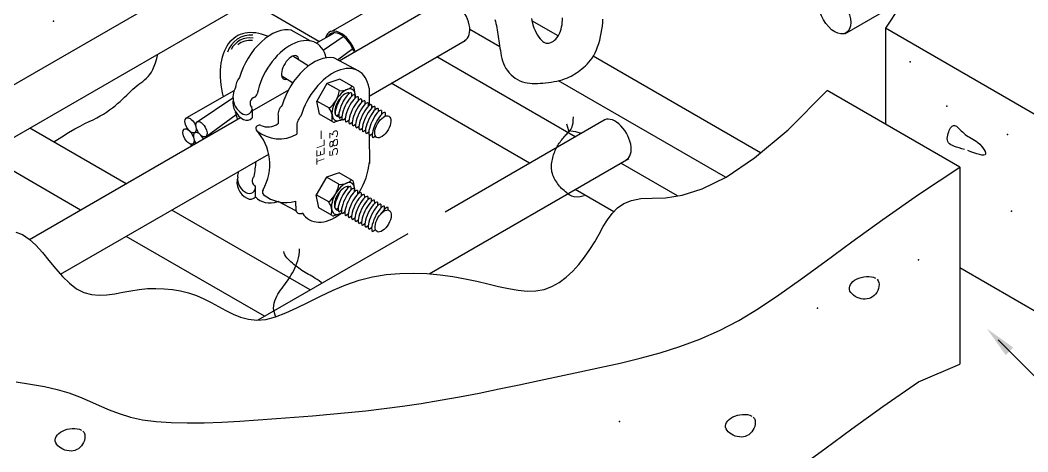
# Model space of a CAD drawing. Header units: millimetres. Extents: x -6665.9 to -6650.8, y -4500.6 to -4489.7.
# Drawn here: x -6662.29 to -6655.99, y -4496.86 to -4494.16 of the extents above; entities that cross this region are included whole.
import ezdxf
from ezdxf.enums import TextEntityAlignment as Align

# ---------------------------------------------------------------- set-up
doc = ezdxf.new("R2010")
doc.units = ezdxf.units.MM
doc.header["$LTSCALE"] = 10
doc.layers.add('Termotécnica', color=7, linetype='Continuous')
doc.styles.add('140CL', font='romans.shx', dxfattribs={"height": 3.5})

msp = doc.modelspace()

# ---------------------------------------------------------------- linework, layer by layer
at = {"layer": 'Termotécnica', "color": 1}
for p, q in [((-6662.5912, -4494.718), (-6660.502, -4493.5118)), ((-6662.7092, -4495.115), (-6660.37, -4493.7645)), ((-6660.3009, -4494.2092), (-6659.5243, -4493.7609)), ((-6660.4189, -4494.2946), (-6660.8535, -4494.0436)), ((-6660.2931, -4494.4145), (-6659.6383, -4494.0364)), ((-6657.1344, -4494.246), (-6656.738, -4494.0171)), ((-6660.3377, -4494.2305), (-6660.3009, -4494.2092)), ((-6660.1053, -4494.635), (-6659.5063, -4494.2891)), ((-6658.8187, -4494.8895), (-6659.6825, -4494.3908)), ((-6659.1035, -4495.054), (-6659.9673, -4494.5553)), ((-6660.8364, -4494.7281), (-6660.6068, -4494.5956)), ((-6662.2263, -4495.5306), (-6660.9079, -4494.7694)), ((-6659.6303, -4495.3581), (-6658.6362, -4494.7842)), ((-6661.6229, -4495.1822), (-6662.2242, -4494.835)), ((-6661.9077, -4495.3467), (-6662.5091, -4494.9995)), ((-6662.0325, -4495.7476), (-6660.7326, -4494.9971)), ((-6659.73, -4495.7446), (-6658.4832, -4495.0247)), ((-6658.1801, -4495.2582), (-6658.5338, -4495.054)), ((-6658.5774, -4495.3578), (-6658.8187, -4495.2185)), ((-6660.4742, -4495.8454), (-6661.338, -4495.3467)), ((-6660.7591, -4496.0098), (-6661.6229, -4495.5111)), ((-6660.7991, -4496.0329), (-6659.8623, -4495.4921))]:
    msp.add_line(p, q, dxfattribs=at)
at = {"layer": 'Termotécnica', "color": 2}
for p, q in [((-6658.9241, -4494.2599), (-6659.0886, -4494.1649)), ((-6660.4364, -4494.3047), (-6660.3267, -4494.2414)), ((-6659.2891, -4494.3276), (-6659.4762, -4494.2195)), ((-6655.8967, -4494.7787), (-6656.8797, -4494.2112)), ((-6656.8797, -4494.2112), (-6656.8797, -4494.8112)), ((-6660.3922, -4494.3489), (-6660.2667, -4494.2633)), ((-6660.303, -4494.4093), (-6660.2068, -4494.339)), ((-6660.4853, -4494.4456), (-6660.5812, -4494.3853)), ((-6657.6602, -4494.9896), (-6658.705, -4494.3864)), ((-6660.5835, -4494.5532), (-6660.6511, -4494.5106)), ((-6660.3684, -4494.5565), (-6660.4318, -4494.6663)), ((-6660.2891, -4494.529), (-6660.3684, -4494.5565)), ((-6660.2909, -4494.6013), (-6660.3684, -4494.5565)), ((-6660.2057, -4494.5772), (-6660.2891, -4494.529)), ((-6657.8783, -4495.1421), (-6658.9229, -4494.539)), ((-6661.243, -4494.7691), (-6660.9481, -4494.6002)), ((-6660.237, -4494.6154), (-6660.237, -4494.6257)), ((-6660.2163, -4494.6162), (-6660.2161, -4494.6378)), ((-6660.1884, -4494.6441), (-6660.1996, -4494.5858)), ((-6660.1954, -4494.6283), (-6660.1952, -4494.6498)), ((-6656.4163, -4495.0787), (-6657.2443, -4494.6007)), ((-6661.1799, -4494.7967), (-6660.9558, -4494.6463)), ((-6660.3536, -4494.7112), (-6660.4318, -4494.6663)), ((-6660.416, -4494.7487), (-6660.4318, -4494.6663)), ((-6660.1745, -4494.6403), (-6660.1743, -4494.6619)), ((-6660.1523, -4494.6535), (-6660.1521, -4494.6751)), ((-6660.1317, -4494.6649), (-6660.1315, -4494.6865)), ((-6660.1107, -4494.677), (-6660.1105, -4494.6986)), ((-6660.0897, -4494.689), (-6660.0895, -4494.7106)), ((-6661.1238, -4494.888), (-6660.935, -4494.7505)), ((-6660.3326, -4494.7969), (-6660.416, -4494.7487)), ((-6660.3089, -4494.7591), (-6660.2952, -4494.7486)), ((-6660.0692, -4494.7008), (-6660.069, -4494.7223)), ((-6660.0486, -4494.7127), (-6660.0484, -4494.7342)), ((-6660.0281, -4494.7249), (-6660.028, -4494.7465)), ((-6660.0061, -4494.7386), (-6660.006, -4494.7602)), ((-6660.273, -4494.7809), (-6660.3221, -4494.7979)), ((-6660.2893, -4494.7722), (-6660.2743, -4494.7607)), ((-6660.2684, -4494.7842), (-6660.2534, -4494.7727)), ((-6660.2476, -4494.7963), (-6660.2339, -4494.7858)), ((-6660.2253, -4494.8094), (-6660.2117, -4494.799)), ((-6660.2047, -4494.8209), (-6660.1911, -4494.8105)), ((-6660.1837, -4494.8329), (-6660.1701, -4494.8225)), ((-6660.1628, -4494.845), (-6660.1491, -4494.8345)), ((-6660.1422, -4494.8567), (-6660.1286, -4494.8463)), ((-6660.1217, -4494.8686), (-6660.108, -4494.8582)), ((-6660.1012, -4494.8809), (-6660.0875, -4494.8705)), ((-6660.0792, -4494.8946), (-6660.0656, -4494.8841)), ((-6660.2927, -4495.1138), (-6660.372, -4495.1413)), ((-6660.2093, -4495.162), (-6660.2927, -4495.1138)), ((-6656.4163, -4495.0787), (-6656.4163, -4496.3078)), ((-6660.372, -4495.1413), (-6660.4354, -4495.2511)), ((-6660.2945, -4495.1861), (-6660.372, -4495.1413)), ((-6660.1919, -4495.2289), (-6660.2032, -4495.1706)), ((-6660.3572, -4495.296), (-6660.4354, -4495.2511)), ((-6660.4196, -4495.3335), (-6660.4354, -4495.2511)), ((-6660.2406, -4495.2002), (-6660.2405, -4495.2105)), ((-6660.2406, -4495.2002), (-6660.2405, -4495.2105)), ((-6660.2198, -4495.201), (-6660.2197, -4495.2226)), ((-6660.199, -4495.2131), (-6660.1988, -4495.2346)), ((-6660.1781, -4495.2251), (-6660.1779, -4495.2467)), ((-6660.1559, -4495.2383), (-6660.1557, -4495.2599)), ((-6660.1352, -4495.2497), (-6660.1351, -4495.2713)), ((-6660.1143, -4495.2618), (-6660.1141, -4495.2833)), ((-6660.0933, -4495.2738), (-6660.0931, -4495.2954)), ((-6660.0728, -4495.2856), (-6660.0726, -4495.3071)), ((-6660.0522, -4495.2975), (-6660.052, -4495.319)), ((-6660.0317, -4495.3097), (-6660.0315, -4495.3313)), ((-6660.0109, -4495.3228), (-6660.0107, -4495.3444)), ((-6660.3361, -4495.3817), (-6660.4196, -4495.3335)), ((-6660.2765, -4495.3657), (-6660.3256, -4495.3827)), ((-6660.3124, -4495.3439), (-6660.2987, -4495.3334)), ((-6660.3124, -4495.3439), (-6660.2987, -4495.3334)), ((-6660.2929, -4495.357), (-6660.2779, -4495.3455)), ((-6660.272, -4495.369), (-6660.257, -4495.3575)), ((-6660.2511, -4495.3811), (-6660.2375, -4495.3706)), ((-6660.2289, -4495.3942), (-6660.2153, -4495.3838)), ((-6659.9875, -4495.3305), (-6659.9888, -4495.3463)), ((-6660.2083, -4495.4057), (-6660.1947, -4495.3953)), ((-6660.1873, -4495.4177), (-6660.1737, -4495.4073)), ((-6660.1663, -4495.4298), (-6660.1527, -4495.4193)), ((-6660.1458, -4495.4415), (-6660.1322, -4495.4311)), ((-6660.1252, -4495.4534), (-6660.1116, -4495.443)), ((-6660.1048, -4495.4657), (-6660.0911, -4495.4552)), ((-6660.0835, -4495.4804), (-6660.0658, -4495.4671)), ((-6655.8967, -4496.0078), (-6656.4163, -4495.7078)), ((-6655.5577, -4496.7758), (-6656.1756, -4496.1579))]:
    msp.add_line(p, q, dxfattribs=at)
at = {"layer": 'Termotécnica', "color": 3}
for p, q in [((-6660.474, -4494.2912), (-6660.5927, -4494.2228)), ((-6660.1651, -4494.4814), (-6660.3263, -4494.3971)), ((-6660.1053, -4494.5854), (-6660.1053, -4494.6943)), ((-6660.8364, -4494.7169), (-6660.8362, -4494.7717)), ((-6660.6744, -4494.7561), (-6660.6744, -4494.808)), ((-6660.2539, -4494.7743), (-6660.2567, -4494.7753)), ((-6660.557, -4494.8242), (-6660.557, -4494.8725)), ((-6660.1049, -4494.8784), (-6660.1036, -4495.0552)), ((-6660.8144, -4495.2632), (-6660.8144, -4495.2046)), ((-6660.5623, -4495.3523), (-6660.6736, -4495.2941)), ((-6660.5649, -4495.2905), (-6660.5623, -4495.3523)), ((-6660.2575, -4495.3591), (-6660.2603, -4495.3601))]:
    msp.add_line(p, q, dxfattribs=at)
at = {"layer": 'Termotécnica', "color": 2}
for points in [[(-6655.9614, -4493.4861), (-6656.0229, -4493.5582), (-6656.0949, -4493.62), (-6656.1783, -4493.6706), (-6656.2712, -4493.715), (-6656.3709, -4493.7596), (-6656.4749, -4493.8108), (-6656.5804, -4493.8751), (-6656.6848, -4493.959), (-6656.7854, -4494.0689), (-6656.8797, -4494.2112)], [(-6662.0747, -4494.9213), (-6662.0257, -4494.8889), (-6661.9824, -4494.8621), (-6661.9442, -4494.8402), (-6661.9105, -4494.8222), (-6661.8805, -4494.8072), (-6661.8537, -4494.7943), (-6661.8292, -4494.7826), (-6661.8066, -4494.7713), (-6661.7851, -4494.7595), (-6661.7647, -4494.7473), (-6661.7452, -4494.7346), (-6661.7268, -4494.7216), (-6661.7092, -4494.7084), (-6661.6924, -4494.6951), (-6661.6764, -4494.6816), (-6661.6611, -4494.6682), (-6661.6465, -4494.6549), (-6661.6325, -4494.6417), (-6661.619, -4494.6288), (-6661.6059, -4494.6163), (-6661.5931, -4494.6042), (-6661.5806, -4494.5926), (-6661.5683, -4494.5816), (-6661.556, -4494.5712), (-6661.5438, -4494.5616), (-6661.5316, -4494.5524), (-6661.5196, -4494.5432), (-6661.5079, -4494.5337), (-6661.4965, -4494.5235), (-6661.4855, -4494.5122), (-6661.4751, -4494.4995), (-6661.4652, -4494.485), (-6661.4559, -4494.4684), (-6661.4474, -4494.4491), (-6661.4394, -4494.427), (-6661.4321, -4494.4014), (-6661.4259, -4494.3741)], [(-6662.3123, -4495.4847), (-6662.2705, -4495.5), (-6662.229, -4495.5281), (-6662.1877, -4495.5666), (-6662.1464, -4495.6124), (-6662.1049, -4495.6623), (-6662.063, -4495.713), (-6662.0204, -4495.7613), (-6661.977, -4495.804), (-6661.9326, -4495.8379), (-6661.887, -4495.8605), (-6661.8402, -4495.873), (-6661.7924, -4495.8772), (-6661.7437, -4495.8751), (-6661.6941, -4495.8687), (-6661.6438, -4495.8598), (-6661.5929, -4495.8503), (-6661.5414, -4495.8423), (-6661.4896, -4495.8373), (-6661.4376, -4495.8357), (-6661.3857, -4495.8376), (-6661.3342, -4495.8429), (-6661.2833, -4495.8518), (-6661.2333, -4495.8642), (-6661.1844, -4495.8803), (-6661.1369, -4495.9001), (-6661.091, -4495.9233), (-6661.0459, -4495.9484), (-6661.0009, -4495.9733), (-6660.9552, -4495.9962), (-6660.9081, -4496.0152), (-6660.8588, -4496.0283), (-6660.8064, -4496.0335), (-6660.7502, -4496.029), (-6660.6896, -4496.0136), (-6660.6248, -4495.989), (-6660.5562, -4495.9575), (-6660.484, -4495.9218), (-6660.4088, -4495.8842), (-6660.3308, -4495.8471), (-6660.2503, -4495.8131), (-6660.1679, -4495.7845), (-6660.0838, -4495.7634), (-6659.9988, -4495.7494), (-6659.9134, -4495.7419), (-6659.8284, -4495.7401), (-6659.7444, -4495.7433), (-6659.6622, -4495.7508), (-6659.5823, -4495.7618), (-6659.5055, -4495.7757), (-6659.4324, -4495.7915), (-6659.3628, -4495.8079), (-6659.2967, -4495.8237), (-6659.2338, -4495.8373), (-6659.1741, -4495.8474), (-6659.1173, -4495.8525), (-6659.0634, -4495.8513), (-6659.0121, -4495.8423), (-6658.9634, -4495.8246), (-6658.9172, -4495.7989), (-6658.8736, -4495.7665), (-6658.8326, -4495.7284), (-6658.7944, -4495.686), (-6658.759, -4495.6404), (-6658.7263, -4495.5929), (-6658.6965, -4495.5445), (-6658.6693, -4495.4966), (-6658.6432, -4495.4503), (-6658.6164, -4495.4069), (-6658.587, -4495.3675), (-6658.5533, -4495.3335), (-6658.5134, -4495.306), (-6658.4654, -4495.2863), (-6658.4076, -4495.2756), (-6658.3378, -4495.273), (-6658.2531, -4495.2694), (-6658.1501, -4495.2537), (-6658.0255, -4495.2145), (-6657.8759, -4495.1409), (-6657.698, -4495.0215), (-6657.4886, -4494.8451), (-6657.2443, -4494.6007)], [(-6662.3089, -4496.4193), (-6662.22, -4496.4334), (-6662.1339, -4496.4487), (-6662.0536, -4496.4667), (-6661.9809, -4496.4884), (-6661.9144, -4496.5132), (-6661.8519, -4496.5398), (-6661.7912, -4496.5669), (-6661.7299, -4496.5933), (-6661.6659, -4496.6177), (-6661.5967, -4496.6389), (-6661.5203, -4496.6558), (-6661.4349, -4496.6672), (-6661.3413, -4496.6737), (-6661.2409, -4496.676), (-6661.135, -4496.6747), (-6661.0251, -4496.6705), (-6660.9124, -4496.6643), (-6660.7984, -4496.6566), (-6660.6845, -4496.6482), (-6660.5717, -4496.6396), (-6660.4598, -4496.6308), (-6660.3483, -4496.6213), (-6660.2368, -4496.6108), (-6660.1248, -4496.5992), (-6660.0117, -4496.586), (-6659.8972, -4496.5709), (-6659.7806, -4496.5536), (-6659.6617, -4496.534), (-6659.5407, -4496.5123), (-6659.4179, -4496.4888), (-6659.2937, -4496.4638), (-6659.1684, -4496.4378), (-6659.0424, -4496.4111), (-6658.9161, -4496.384), (-6658.7897, -4496.357), (-6658.6637, -4496.33), (-6658.538, -4496.302), (-6658.4128, -4496.2715), (-6658.2881, -4496.2374), (-6658.164, -4496.198), (-6658.0404, -4496.1522), (-6657.9174, -4496.0985), (-6657.7951, -4496.0355), (-6657.6726, -4495.962), (-6657.5459, -4495.877), (-6657.4099, -4495.7796), (-6657.2596, -4495.6691), (-6657.0901, -4495.5446), (-6656.8964, -4495.4053), (-6656.6734, -4495.2503), (-6656.4163, -4495.0787)], [(-6657.4099, -4496.9479), (-6657.2596, -4496.8374), (-6657.0901, -4496.7129), (-6656.8964, -4496.5736), (-6656.6734, -4496.4186), (-6656.4163, -4496.3078)]]:
    msp.add_lwpolyline(points, dxfattribs=at)
at = {"layer": 'Termotécnica', "color": 1}
for points in [[(-6659.3191, -4494.1574), (-6659.3161, -4494.1697), (-6659.3134, -4494.1824), (-6659.3107, -4494.1955), (-6659.3082, -4494.2089), (-6659.3058, -4494.2223), (-6659.3035, -4494.2358), (-6659.3012, -4494.2493), (-6659.299, -4494.263), (-6659.2968, -4494.2769), (-6659.2946, -4494.291), (-6659.2924, -4494.3054), (-6659.2902, -4494.3202), (-6659.2879, -4494.3354), (-6659.2854, -4494.3512), (-6659.2827, -4494.3672), (-6659.2796, -4494.3835), (-6659.2759, -4494.3998), (-6659.2713, -4494.4159), (-6659.2658, -4494.4318), (-6659.2591, -4494.4472), (-6659.251, -4494.462), (-6659.2416, -4494.4761), (-6659.2307, -4494.4894), (-6659.2188, -4494.5016), (-6659.2058, -4494.5129), (-6659.1921, -4494.523), (-6659.1777, -4494.5319), (-6659.1629, -4494.5394), (-6659.1478, -4494.5456), (-6659.1326, -4494.5502), (-6659.1173, -4494.5535), (-6659.1018, -4494.5556), (-6659.0861, -4494.5567), (-6659.0701, -4494.5568), (-6659.0538, -4494.5563), (-6659.0373, -4494.5552), (-6659.0203, -4494.5536), (-6659.0029, -4494.5518), (-6658.9853, -4494.5497), (-6658.9677, -4494.5473), (-6658.9501, -4494.5444), (-6658.9329, -4494.5412), (-6658.9161, -4494.5375), (-6658.9, -4494.5333), (-6658.8847, -4494.5285), (-6658.8704, -4494.5232), (-6658.8569, -4494.5173), (-6658.8442, -4494.5109), (-6658.8321, -4494.504), (-6658.8204, -4494.4968), (-6658.8091, -4494.4891), (-6658.7979, -4494.4811), (-6658.7868, -4494.4728), (-6658.7757, -4494.4642), (-6658.7646, -4494.4552), (-6658.7535, -4494.4456), (-6658.7426, -4494.4352), (-6658.732, -4494.4239), (-6658.7217, -4494.4113), (-6658.7118, -4494.3975), (-6658.7024, -4494.3821), (-6658.6936, -4494.3652), (-6658.6855, -4494.3468), (-6658.678, -4494.3272), (-6658.6711, -4494.3066), (-6658.665, -4494.2853), (-6658.6596, -4494.2636), (-6658.655, -4494.2416), (-6658.6513, -4494.2196), (-6658.6483, -4494.1978), (-6658.6462, -4494.1762), (-6658.6448, -4494.1546)], [(-6659.0916, -4494.1513), (-6659.0872, -4494.1719), (-6659.0818, -4494.1912), (-6659.0755, -4494.2093), (-6659.0685, -4494.226), (-6659.061, -4494.2413), (-6659.0531, -4494.2551), (-6659.045, -4494.2673), (-6659.0368, -4494.2778), (-6659.0288, -4494.2866), (-6659.021, -4494.2937), (-6659.0134, -4494.299), (-6659.006, -4494.3027), (-6658.9987, -4494.305), (-6658.9914, -4494.3058), (-6658.9842, -4494.3053), (-6658.9768, -4494.3036), (-6658.9694, -4494.3007), (-6658.9618, -4494.2968), (-6658.9541, -4494.2918), (-6658.9465, -4494.2859), (-6658.9391, -4494.2789), (-6658.932, -4494.271), (-6658.9254, -4494.2621), (-6658.9193, -4494.2522), (-6658.914, -4494.2413), (-6658.9095, -4494.2295), (-6658.9058, -4494.217), (-6658.9028, -4494.2038), (-6658.9004, -4494.1901), (-6658.8986, -4494.1761), (-6658.8973, -4494.1619), (-6658.8964, -4494.1477)], [(-6658.763, -4495.2575), (-6658.7863, -4495.2633), (-6658.8067, -4495.2653), (-6658.8239, -4495.264), (-6658.8385, -4495.2601), (-6658.8508, -4495.2543), (-6658.8614, -4495.2473), (-6658.8709, -4495.2399), (-6658.8797, -4495.2325), (-6658.8878, -4495.2254), (-6658.8955, -4495.2183), (-6658.9027, -4495.2112), (-6658.9094, -4495.204), (-6658.9159, -4495.1967), (-6658.922, -4495.1892), (-6658.9279, -4495.1814), (-6658.9337, -4495.1732), (-6658.9392, -4495.1647), (-6658.9444, -4495.1559), (-6658.9492, -4495.1469), (-6658.9535, -4495.1376), (-6658.9573, -4495.1281), (-6658.9605, -4495.1185), (-6658.9631, -4495.1089), (-6658.9648, -4495.0991), (-6658.9659, -4495.0893), (-6658.9664, -4495.0795), (-6658.9662, -4495.0697), (-6658.9655, -4495.0599), (-6658.9643, -4495.0501), (-6658.9627, -4495.0403), (-6658.9607, -4495.0305), (-6658.9584, -4495.0208), (-6658.9558, -4495.0113), (-6658.9529, -4495.0018), (-6658.9497, -4494.9925), (-6658.9463, -4494.9835), (-6658.9427, -4494.9746), (-6658.9389, -4494.9661), (-6658.9348, -4494.958), (-6658.9306, -4494.9502), (-6658.9263, -4494.9427), (-6658.9218, -4494.9355), (-6658.9172, -4494.9286), (-6658.9124, -4494.9219), (-6658.9075, -4494.9154), (-6658.9025, -4494.909), (-6658.8974, -4494.9027), (-6658.8922, -4494.8964), (-6658.8869, -4494.8903), (-6658.8815, -4494.8842), (-6658.8761, -4494.8781), (-6658.8708, -4494.8722), (-6658.8654, -4494.8663), (-6658.8602, -4494.8605), (-6658.8551, -4494.8549), (-6658.8501, -4494.8492), (-6658.8454, -4494.8431), (-6658.841, -4494.8359), (-6658.8372, -4494.8271), (-6658.834, -4494.8161), (-6658.8315, -4494.8022), (-6658.83, -4494.785), (-6658.8294, -4494.7639)], [(-6658.8726, -4494.808), (-6658.8605, -4494.8503), (-6658.8156, -4494.8572), (-6658.781, -4494.8677)], [(-6656.3856, -4494.9691), (-6656.4036, -4494.9635), (-6656.4203, -4494.9585), (-6656.4355, -4494.9539), (-6656.4493, -4494.9494), (-6656.4613, -4494.9447), (-6656.4716, -4494.9396), (-6656.48, -4494.9338), (-6656.4863, -4494.927), (-6656.4906, -4494.9189), (-6656.493, -4494.9099), (-6656.4937, -4494.9002), (-6656.493, -4494.89), (-6656.4912, -4494.8796), (-6656.4885, -4494.8693), (-6656.4852, -4494.8594), (-6656.4814, -4494.8501), (-6656.4775, -4494.8417), (-6656.4734, -4494.8344), (-6656.4691, -4494.8283), (-6656.4645, -4494.8234), (-6656.4597, -4494.8201), (-6656.4545, -4494.8183), (-6656.449, -4494.8182), (-6656.4431, -4494.8201), (-6656.4369, -4494.8238), (-6656.4302, -4494.8292), (-6656.4231, -4494.8358), (-6656.4157, -4494.8433), (-6656.4079, -4494.8512), (-6656.3998, -4494.8594), (-6656.3913, -4494.8673), (-6656.3825, -4494.8745), (-6656.3734, -4494.8809), (-6656.364, -4494.8867), (-6656.3543, -4494.8921), (-6656.3443, -4494.8975), (-6656.3342, -4494.9033), (-6656.3237, -4494.9097), (-6656.3131, -4494.9172), (-6656.3023, -4494.9259), (-6656.2914, -4494.9362), (-6656.281, -4494.9475), (-6656.2714, -4494.9593), (-6656.2635, -4494.9708), (-6656.2576, -4494.9816), (-6656.2543, -4494.991), (-6656.2543, -4494.9983), (-6656.2581, -4495.003), (-6656.2661, -4495.0047), (-6656.2777, -4495.0036), (-6656.2923, -4495.0003), (-6656.3091, -4494.9953), (-6656.3276, -4494.9892), (-6656.3469, -4494.9824), (-6656.3665, -4494.9756)], [(-6660.6879, -4496.0129), (-6660.6924, -4496.0028), (-6660.699, -4495.9804), (-6660.7017, -4495.9609), (-6660.7012, -4495.9435), (-6660.6984, -4495.9275), (-6660.6941, -4495.9125), (-6660.6885, -4495.8981), (-6660.6819, -4495.8843), (-6660.6745, -4495.8712), (-6660.6664, -4495.8584), (-6660.6578, -4495.8461), (-6660.6491, -4495.8341), (-6660.6403, -4495.8224), (-6660.6317, -4495.8108), (-6660.6232, -4495.7993), (-6660.6149, -4495.7878), (-6660.6069, -4495.776), (-6660.599, -4495.7639), (-6660.5912, -4495.7514), (-6660.5837, -4495.7383), (-6660.5763, -4495.7245), (-6660.5692, -4495.7099), (-6660.5624, -4495.6946), (-6660.5562, -4495.6785), (-6660.5507, -4495.6617), (-6660.5461, -4495.6441), (-6660.5425, -4495.626), (-6660.5403, -4495.6072), (-6660.5395, -4495.5879)], [(-6660.3998, -4495.8024), (-6660.4054, -4495.7981), (-6660.4179, -4495.789), (-6660.4298, -4495.7808), (-6660.4413, -4495.7734), (-6660.4524, -4495.7666), (-6660.4633, -4495.7602), (-6660.4738, -4495.7541), (-6660.4842, -4495.7481), (-6660.4944, -4495.7422), (-6660.5046, -4495.7361), (-6660.5148, -4495.7298), (-6660.5249, -4495.7233), (-6660.535, -4495.7164), (-6660.5451, -4495.7094), (-6660.555, -4495.7021), (-6660.5649, -4495.6946), (-6660.5746, -4495.6869), (-6660.5841, -4495.679), (-6660.5934, -4495.6709), (-6660.6024, -4495.6626), (-6660.6108, -4495.654), (-6660.6185, -4495.6451), (-6660.6253, -4495.6358), (-6660.631, -4495.6261), (-6660.6354, -4495.616), (-6660.6384, -4495.6053)], [(-6656.9326, -4495.779), (-6656.9258, -4495.7881), (-6656.9218, -4495.7989), (-6656.9203, -4495.8108), (-6656.921, -4495.8233), (-6656.9238, -4495.8361), (-6656.9285, -4495.8487), (-6656.9347, -4495.8606), (-6656.9423, -4495.8713), (-6656.9511, -4495.8806), (-6656.9608, -4495.8882), (-6656.9714, -4495.8943), (-6656.9827, -4495.8987), (-6656.9946, -4495.9016), (-6657.0069, -4495.9028), (-6657.0195, -4495.9025), (-6657.0323, -4495.9005), (-6657.045, -4495.897), (-6657.0573, -4495.8921), (-6657.069, -4495.8859), (-6657.0797, -4495.8786), (-6657.089, -4495.8705), (-6657.0966, -4495.8615), (-6657.1021, -4495.8521), (-6657.1052, -4495.8422), (-6657.1057, -4495.8321), (-6657.1036, -4495.8219), (-6657.0991, -4495.812), (-6657.0924, -4495.8024), (-6657.0837, -4495.7933), (-6657.0731, -4495.7851), (-6657.0607, -4495.7778), (-6657.0469, -4495.7717), (-6657.0317, -4495.7669), (-6657.0157, -4495.7636), (-6656.9994, -4495.7618), (-6656.9833, -4495.7616), (-6656.9681, -4495.7632), (-6656.9542, -4495.7665), (-6656.9422, -4495.7718)], [(-6657.7058, -4496.6397), (-6657.699, -4496.6488), (-6657.695, -4496.6596), (-6657.6935, -4496.6715), (-6657.6942, -4496.6841), (-6657.697, -4496.6969), (-6657.7017, -4496.7094), (-6657.7079, -4496.7213), (-6657.7155, -4496.7321), (-6657.7243, -4496.7413), (-6657.734, -4496.749), (-6657.7446, -4496.755), (-6657.7559, -4496.7594), (-6657.7678, -4496.7623), (-6657.7801, -4496.7635), (-6657.7927, -4496.7632), (-6657.8055, -4496.7613), (-6657.8182, -4496.7578), (-6657.8306, -4496.7528), (-6657.8422, -4496.7466), (-6657.8529, -4496.7394), (-6657.8622, -4496.7312), (-6657.8698, -4496.7223), (-6657.8753, -4496.7128), (-6657.8784, -4496.7029), (-6657.8789, -4496.6928), (-6657.8768, -4496.6827), (-6657.8724, -4496.6727), (-6657.8657, -4496.6631), (-6657.8569, -4496.6541), (-6657.8463, -4496.6458), (-6657.8339, -4496.6385), (-6657.8201, -4496.6324), (-6657.8049, -4496.6276), (-6657.7889, -4496.6243), (-6657.7726, -4496.6225), (-6657.7565, -4496.6224), (-6657.7413, -4496.6239), (-6657.7274, -4496.6273), (-6657.7154, -4496.6325)], [(-6661.8928, -4496.7272), (-6661.886, -4496.7364), (-6661.882, -4496.7471), (-6661.8805, -4496.759), (-6661.8812, -4496.7716), (-6661.884, -4496.7844), (-6661.8887, -4496.797), (-6661.8949, -4496.8089), (-6661.9025, -4496.8196), (-6661.9113, -4496.8289), (-6661.921, -4496.8365), (-6661.9316, -4496.8425), (-6661.9429, -4496.847), (-6661.9548, -4496.8498), (-6661.9671, -4496.8511), (-6661.9797, -4496.8507), (-6661.9925, -4496.8488), (-6662.0052, -4496.8453), (-6662.0175, -4496.8404), (-6662.0292, -4496.8342), (-6662.0399, -4496.8269), (-6662.0492, -4496.8187), (-6662.0568, -4496.8098), (-6662.0623, -4496.8003), (-6662.0654, -4496.7904), (-6662.0659, -4496.7803), (-6662.0638, -4496.7702), (-6662.0593, -4496.7602), (-6662.0526, -4496.7506), (-6662.0439, -4496.7416), (-6662.0333, -4496.7333), (-6662.0209, -4496.7261), (-6662.0071, -4496.7199), (-6661.9919, -4496.7152), (-6661.9759, -4496.7118), (-6661.9596, -4496.7101), (-6661.9435, -4496.7099), (-6661.9283, -4496.7115), (-6661.9144, -4496.7148), (-6661.9024, -4496.72)]]:
    msp.add_lwpolyline(points, dxfattribs=at)
for centre, radius, start, end in [((-6660.844, -4494.4086), 0.1535, 85.06406, 161.8771), ((-6660.8485, -4494.4054), 0.134, 81.85185, 152.80437), ((-6660.8496, -4494.4072), 0.1197, 82.34897, 129.57855)]:
    msp.add_arc(centre, radius, start, end, dxfattribs=at)
at = {"layer": 'Termotécnica', "color": 3}
for centre, radius, start, end in [((-6660.8363, -4494.6423), 0.1195, 149.49931, 241.96486), ((-6660.834, -4494.6154), 0.0302, 296.19231, 348.76203), ((-6660.8362, -4494.673), 0.1201, 171.81999, 243.86267), ((-6660.8126, -4494.678), 0.0363, 103.2019, 228.19745), ((-6660.8428, -4494.6089), 0.0403, 303.01666, 303.48143), ((-6661.7545, -4494.9635), 0.8467, 12.48611, 15.67557), ((-6660.8755, -4494.7124), 0.0393, 244.37898, 10.61261), ((-6660.8678, -4494.747), 0.0401, 237.52631, 321.95267), ((-6660.7917, -4494.8389), 0.0218, 62.21535, 179.2121), ((-6660.7393, -4494.7101), 0.1174, 248.87389, 303.52384), ((-6660.7999, -4494.8394), 0.0136, 176.60085, 241.15849), ((-6661.039, -4495.0626), 0.3134, 329.92295, 43.32135), ((-6660.6666, -4494.6832), 0.2188, 230.23162, 300.05147), ((-6661.6692, -4494.9822), 0.8595, 349.63703, 355.94869), ((-6661.7545, -4494.9635), 0.8467, 348.04448, 350.36801), ((-6660.82, -4495.1718), 0.1112, 162.75108, 244.8403), ((-6660.8251, -4495.1486), 0.1015, 174.48546, 243.34704), ((-6660.8536, -4495.2039), 0.0393, 236.8199, 10.61261), ((-6660.801, -4495.164), 0.0355, 129.85636, 246.86997), ((-6660.7495, -4495.2331), 0.0227, 143.72606, 223.24914), ((-6660.6261, -4495.0805), 0.2188, 230.23162, 286.26765), ((-6660.8459, -4495.2385), 0.0401, 237.52631, 321.95267), ((-6660.5357, -4495.3393), 0.0296, 206.06695, 299.67689)]:
    msp.add_arc(centre, radius, start, end, dxfattribs=at)
at = {"layer": 'Termotécnica', "color": 2}
for centre, radius, start, end in [((-6660.4585, -4494.5777), 0.1692, 307.9752, 352.00307), ((-6660.2804, -4494.5036), 0.0983, 263.89352, 314.41822), ((-6660.212, -4494.5882), 0.0127, 10.88353, 60), ((-6660.4333, -4494.7689), 0.098, 345.49902, 36.18925), ((-6660.3262, -4494.7859), 0.0127, 240, 289.11543), ((-6660.462, -4495.1625), 0.1692, 307.9752, 352.00307), ((-6660.284, -4495.0884), 0.0983, 263.89352, 314.41822), ((-6660.2156, -4495.173), 0.0127, 10.88353, 60), ((-6660.4369, -4495.3537), 0.098, 345.49902, 36.18925), ((-6660.3298, -4495.3707), 0.0127, 240, 289.11543)]:
    msp.add_arc(centre, radius, start, end, dxfattribs=at)
at = {"layer": 'Termotécnica', "color": 1}
msp.add_ellipse((-6657.1972, -4494.1184), major_axis=(0.0707, -0.1224), ratio=0.5774, dxfattribs=at)
for centre, major_axis, ratio, start_param, end_param in [((-6659.5763, -4494.1635), (0.0707, -0.1224), 0.577538, 6.242419, 9.493383), ((-6660.2815, -4494.3584), (-0.0707, 0.1224), 0.578196, 4.405071, 6.790729), ((-6660.2815, -4494.3584), (-0.0646, 0.1119), 0.578196, 4.405071, 6.572896), ((-6660.2526, -4494.6942), (0.0369, 0.0784), 0.281547, 0, 3.124318), ((-6660.2323, -4494.7067), (0.0369, 0.0784), 0.281547, 0, 3.124318), ((-6660.2742, -4494.6825), (0.0371, 0.0783), 0.279135, 1.113206, 2.629751), ((-6660.2114, -4494.7188), (0.0369, 0.0784), 0.281547, 0, 3.124318), ((-6660.1892, -4494.7319), (0.0369, 0.0784), 0.281547, 0, 3.124318), ((-6660.1685, -4494.7434), (0.0369, 0.0784), 0.281547, 0, 3.124318), ((-6660.1476, -4494.7554), (0.0369, 0.0784), 0.281547, 0, 3.124318), ((-6660.1266, -4494.7675), (0.0369, 0.0784), 0.281547, 0, 3.124318), ((-6660.1061, -4494.7792), (0.0369, 0.0784), 0.281547, 0, 3.124318), ((-6660.0855, -4494.7911), (0.0369, 0.0784), 0.281547, 0, 3.124318), ((-6660.065, -4494.8034), (0.0369, 0.0784), 0.281547, 0, 3.124318), ((-6660.043, -4494.8171), (0.0369, 0.0784), 0.281547, 0, 3.124318), ((-6658.5683, -4494.9082), (0.0707, -0.1224), 0.577538, 6.242419, 9.493383), ((-6660.2561, -4495.279), (0.0369, 0.0784), 0.281547, 0, 3.124318), ((-6660.2778, -4495.2673), (0.0371, 0.0783), 0.279135, 1.113206, 2.629751), ((-6660.2778, -4495.2673), (0.0371, 0.0783), 0.279135, 1.113206, 2.629751), ((-6660.2358, -4495.2915), (0.0369, 0.0784), 0.281547, 0, 3.124318), ((-6660.215, -4495.3036), (0.0369, 0.0784), 0.281547, 0, 3.124318), ((-6660.1927, -4495.3167), (0.0369, 0.0784), 0.281547, 0, 3.124318), ((-6660.1721, -4495.3282), (0.0369, 0.0784), 0.281547, 0, 3.124318), ((-6660.1511, -4495.3402), (0.0369, 0.0784), 0.281547, 0, 3.124318), ((-6660.1302, -4495.3523), (0.0369, 0.0784), 0.281547, 0, 3.124318), ((-6660.1096, -4495.364), (0.0369, 0.0784), 0.281547, 0, 3.124318), ((-6660.0891, -4495.3759), (0.0369, 0.0784), 0.281547, 0, 3.124318), ((-6660.0686, -4495.3882), (0.0369, 0.0784), 0.281547, 0, 3.124318), ((-6660.0466, -4495.4018), (0.0369, 0.0784), 0.281547, 0, 3.124318), ((-6660.0228, -4495.4058), (-0.0358, -0.0757), 0.279135, 3.141593, 4.29098)]:
    msp.add_ellipse(centre, major_axis=major_axis, ratio=ratio, start_param=start_param, end_param=end_param, dxfattribs=at)
at = {"layer": 'Termotécnica', "color": 2}
for centre, major_axis, ratio, start_param, end_param in [((-6660.6846, -4494.7064), (0.2437, -0.4466), 0.564445, 2.529236, 4.272215), ((-6660.2646, -4494.6897), (0.0551, 0.0954), 0.500279, 5.434968, 10.155107), ((-6660.2646, -4494.6897), (0.0414, 0.0716), 0.500279, 0.054577, 3.421654), ((-6661.1673, -4494.9098), (-0.0266, 0.046), 0.514789, 4.564488, 8.003554), ((-6661.0969, -4494.9329), (-0.0266, 0.046), 0.509801, 5.779426, 6.7698), ((-6661.1861, -4494.9822), (-0.0266, 0.046), 0.506345, 5.708366, 6.878355), ((-6660.2681, -4495.2745), (0.0551, 0.0954), 0.500279, 5.434968, 10.155107), ((-6660.2681, -4495.2745), (0.0414, 0.0716), 0.500279, 0.054577, 3.421654)]:
    msp.add_ellipse(centre, major_axis=major_axis, ratio=ratio, start_param=start_param, end_param=end_param, dxfattribs=at)
at = {"layer": 'Termotécnica', "color": 3}
for centre, major_axis, ratio, start_param, end_param in [((-6660.7077, -4494.5018), (-0.1531, -0.2651), 0.605501, 3.344099, 5.109882), ((-6660.5889, -4494.5694), (-0.1531, -0.2651), 0.605501, 2.564662, 5.234351), ((-6660.5978, -4494.4571), (0.0414, 0.0716), 0.500279, 5.683412, 9.877883), ((-6660.4413, -4494.6761), (-0.1531, -0.2651), 0.605501, 3.35761, 5.107301), ((-6660.324, -4494.7438), (-0.1531, -0.2651), 0.605501, 2.505509, 5.107301), ((-6660.8979, -4494.555), (-0.0285, -0.0494), 0.61415, 4.317604, 5.586498), ((-6660.633, -4494.7294), (-0.0285, -0.0494), 0.61415, 4.273349, 5.586498), ((-6660.5157, -4494.7972), (-0.0285, -0.0494), 0.61415, 4.273349, 5.594375), ((-6660.3257, -4495.1378), (-0.1542, -0.2678), 0.605501, 1.532907, 2.225913), ((-6660.6339, -4495.0214), (-0.1531, -0.2651), 0.605501, 6.08978, 6.857712), ((-6660.3254, -4495.1383), (-0.1542, -0.2678), 0.605501, -0.306765, 0.94494)]:
    msp.add_ellipse(centre, major_axis=major_axis, ratio=ratio, start_param=start_param, end_param=end_param, dxfattribs=at)
at = {"layer": 'Termotécnica', "color": 2}
for centre, major_axis, ratio in [((-6660.0201, -4494.8271), (0.0382, 0.0662), 0.500279), ((-6661.2204, -4494.8178), (0.0266, -0.046), 0.509483), ((-6661.1524, -4494.8423), (0.0266, -0.046), 0.509483), ((-6661.2335, -4494.8878), (0.0266, -0.046), 0.509483), ((-6660.0174, -4495.415), (0.0382, 0.0662), 0.500279)]:
    msp.add_ellipse(centre, major_axis=major_axis, ratio=ratio, dxfattribs=at)
at = {"layer": 'Termotécnica', "color": 1}
for p in [(-6662.0763, -4494.1679), (-6656.7248, -4494.4204), (-6656.4976, -4494.698), (-6656.1189, -4494.8747), (-6656.0937, -4495.3544), (-6656.6743, -4495.6573), (-6657.3053, -4495.9602), (-6658.5423, -4496.667)]:
    msp.add_point(p, dxfattribs=at)
at = {"layer": 'Termotécnica', "color": 2}
msp.add_solid([(-6656.129, -4496.2523), (-6656.0817, -4496.2052), (-6656.2466, -4496.0869)], dxfattribs=at)

# ---------------------------------------------------------------- texts
at = {"layer": 'Termotécnica', "color": 3, "extrusion": (0.725409, -0.22632, 0.650048), "style": '140CL'}
for s, p in [('TEL-', (-6274.6395, 3262.9158, -3814.1713)), ('583', (-6274.5957, 3262.8045, -3814.1713))]:
    msp.add_text(s, height=0.06807, rotation=25.54955, dxfattribs=at).set_placement(p, align=Align.MIDDLE)

doc.saveas('drawing.dxf')
